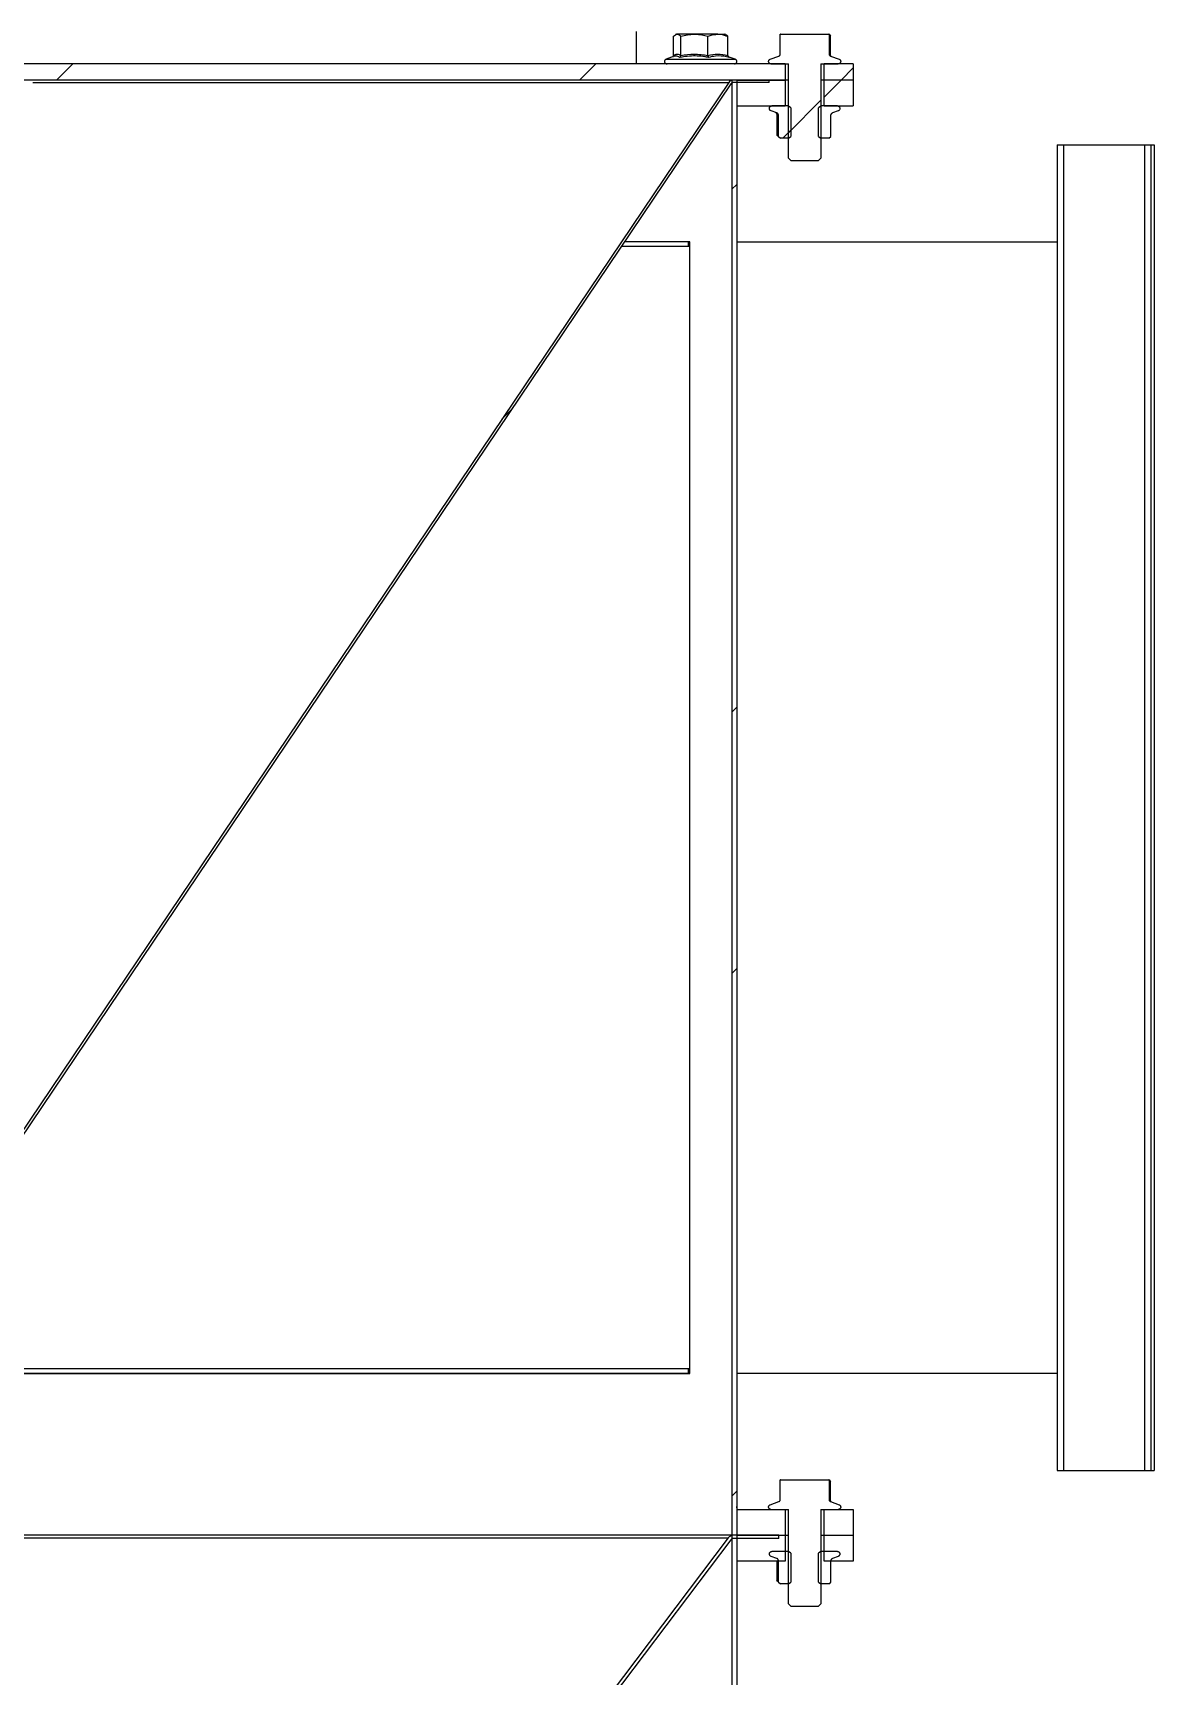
# Model space of a CAD drawing. Header units: millimetres. Extents: x 2 to 418, y 2 to 295.
# Drawn here: x 138.49 to 157.74, y 187.81 to 216.04 of the extents above; entities that cross this region are included whole.
import ezdxf

# ---------------------------------------------------------------- set-up
doc = ezdxf.new("R2010")
doc.units = ezdxf.units.MM

msp = doc.modelspace()

# ---------------------------------------------------------------- hatches: boundary and pattern name
at = {"linetype": 'Continuous', "lineweight": 18}
h = msp.add_hatch(dxfattribs=at)
h.set_pattern_fill('ANSI31', style=0)
edge = h.paths.add_edge_path(flags=0)
edge.add_spline(control_points=[(151.1464, 215.5844), (151.1439, 215.5835), (151.1416, 215.5824), (151.1393, 215.581), (151.1353, 215.5787), (151.1317, 215.5755), (151.1287, 215.572), (151.1257, 215.5684), (151.1233, 215.5642), (151.1216, 215.5599), (151.12, 215.5555), (151.1191, 215.5508), (151.119, 215.5461), (151.1189, 215.5415), (151.1196, 215.5367), (151.121, 215.5323), (151.1225, 215.5279), (151.1247, 215.5236), (151.1275, 215.5199), (151.1304, 215.5162), (151.1339, 215.513), (151.1378, 215.5104), (151.1417, 215.5078), (151.1461, 215.5059), (151.1506, 215.5048), (151.1539, 215.504), (151.1573, 215.5036), (151.1606, 215.5036)], knot_values=[0.0000006, 0.0000006, 0.0000006, 0.0000006, 0.0001413, 0.0001413, 0.0001413, 0.0003956, 0.0003956, 0.0003956, 0.00065, 0.00065, 0.00065, 0.0009043, 0.0009043, 0.0009043, 0.0011586, 0.0011586, 0.0011586, 0.0014129, 0.0014129, 0.0014129, 0.0016672, 0.0016672, 0.0016672, 0.0019215, 0.0019215, 0.0019215, 0.002105, 0.002105, 0.002105, 0.002105], weights=[1, 1, 1, 1, 1, 1, 1, 1, 1, 1, 1, 1, 1, 1, 1, 1, 1, 1, 1, 1, 1, 1, 1, 1, 1, 1, 1, 1], degree=3, periodic=0)
edge.add_line((151.1606, 215.5036), (151.4606, 215.5036))
edge.add_line((151.4606, 215.5036), (151.4606, 213.8829))
edge.add_spline(control_points=[(151.4606, 213.8829), (151.4621, 213.8814), (151.4636, 213.8799), (151.4651, 213.8784), (151.479, 213.8646), (151.4928, 213.8507), (151.5066, 213.8369)], knot_values=[0.0120208, 0.0120208, 0.0120208, 0.0120208, 0.012135, 0.012135, 0.012135, 0.0131918, 0.0131918, 0.0131918, 0.0131918], weights=[1, 1, 1, 1, 1, 1, 1], degree=3, periodic=0)
edge.add_line((151.5066, 213.8369), (151.9702, 213.8369))
edge.add_spline(control_points=[(151.9702, 213.8369), (151.9855, 213.8522), (152.0009, 213.8676), (152.0162, 213.8829)], knot_values=[0.0249813, 0.0249813, 0.0249813, 0.0249813, 0.0261504, 0.0261504, 0.0261504, 0.0261504], weights=[1, 1, 1, 1], degree=3, periodic=0)
edge.add_line((152.0162, 213.8829), (152.0162, 215.5036))
edge.add_line((152.0162, 215.5036), (152.3162, 215.5036))
edge.add_spline(control_points=[(152.3162, 215.5036), (152.3175, 215.5036), (152.3188, 215.5036), (152.3201, 215.5038), (152.3248, 215.5042), (152.3294, 215.5054), (152.3336, 215.5074), (152.3379, 215.5093), (152.3418, 215.5121), (152.3452, 215.5153), (152.3485, 215.5185), (152.3514, 215.5224), (152.3535, 215.5266), (152.3555, 215.5308), (152.3569, 215.5353), (152.3575, 215.54), (152.3581, 215.5446), (152.3579, 215.5494), (152.3569, 215.5539), (152.356, 215.5585), (152.3542, 215.563), (152.3518, 215.5669), (152.3493, 215.5709), (152.3462, 215.5745), (152.3426, 215.5775), (152.339, 215.5804), (152.3348, 215.5828), (152.3304, 215.5844)], knot_values=[0.002105, 0.002105, 0.002105, 0.002105, 0.0021759, 0.0021759, 0.0021759, 0.0024302, 0.0024302, 0.0024302, 0.0026845, 0.0026845, 0.0026845, 0.0029388, 0.0029388, 0.0029388, 0.0031931, 0.0031931, 0.0031931, 0.0034475, 0.0034475, 0.0034475, 0.0037018, 0.0037018, 0.0037018, 0.0039561, 0.0039561, 0.0039561, 0.0042098, 0.0042098, 0.0042098, 0.0042098], weights=[1, 1, 1, 1, 1, 1, 1, 1, 1, 1, 1, 1, 1, 1, 1, 1, 1, 1, 1, 1, 1, 1, 1, 1, 1, 1, 1, 1], degree=3, periodic=0)
edge.add_spline(control_points=[(152.3304, 215.5844), (152.2806, 215.6025), (152.2308, 215.6207), (152.1809, 215.6388)], knot_values=[0.0217906, 0.0217906, 0.0217906, 0.0217906, 0.0246551, 0.0246551, 0.0246551, 0.0246551], weights=[1, 1, 1, 1], degree=3, periodic=0)
edge.add_spline(control_points=[(152.1809, 215.6388), (152.1786, 215.6397), (152.1764, 215.6407), (152.1744, 215.642), (152.1712, 215.644), (152.1683, 215.6466), (152.166, 215.6495), (152.1637, 215.6525), (152.1618, 215.6558), (152.1606, 215.6593), (152.1593, 215.6628), (152.1587, 215.6666), (152.1587, 215.6703)], knot_values=[0, 0, 0, 0, 0.0001308, 0.0001308, 0.0001308, 0.0003352, 0.0003352, 0.0003352, 0.0005382, 0.0005382, 0.0005382, 0.0007413, 0.0007413, 0.0007413, 0.0007413], weights=[1, 1, 1, 1, 1, 1, 1, 1, 1, 1, 1, 1, 1], degree=3, periodic=0)
edge.add_line((152.1587, 215.6703), (152.1587, 216.0126))
edge.add_spline(control_points=[(152.1587, 216.0126), (152.1575, 216.0133), (152.1563, 216.014), (152.1551, 216.0147)], knot_values=[0.0020887, 0.0020887, 0.0020887, 0.0020887, 0.0021635, 0.0021635, 0.0021635, 0.0021635], weights=[1, 1, 1, 1], degree=3, periodic=0)
edge.add_line((152.1551, 216.0147), (151.3218, 216.0147))
edge.add_spline(control_points=[(151.3218, 216.0147), (151.3206, 216.014), (151.3194, 216.0133), (151.3182, 216.0126)], knot_values=[0.0000004, 0.0000004, 0.0000004, 0.0000004, 0.000075, 0.000075, 0.000075, 0.000075], weights=[1, 1, 1, 1], degree=3, periodic=0)
edge.add_line((151.3182, 216.0126), (151.3182, 215.6704))
edge.add_spline(control_points=[(151.3182, 215.6704), (151.3182, 215.6681), (151.3179, 215.6658), (151.3175, 215.6636), (151.3167, 215.6599), (151.3153, 215.6563), (151.3133, 215.6531), (151.3113, 215.6498), (151.3088, 215.6469), (151.3058, 215.6445), (151.3029, 215.6421), (151.2995, 215.6401), (151.2959, 215.6388)], knot_values=[0, 0, 0, 0, 0.0001222, 0.0001222, 0.0001222, 0.0003281, 0.0003281, 0.0003281, 0.000535, 0.000535, 0.000535, 0.0007419, 0.0007419, 0.0007419, 0.0007419], weights=[1, 1, 1, 1, 1, 1, 1, 1, 1, 1, 1, 1, 1], degree=3, periodic=0)
edge.add_spline(control_points=[(151.2959, 215.6388), (151.2461, 215.6207), (151.1962, 215.6025), (151.1464, 215.5844)], knot_values=[0.0419093, 0.0419093, 0.0419093, 0.0419093, 0.0448764, 0.0448764, 0.0448764, 0.0448764], weights=[1, 1, 1, 1], degree=3, periodic=0)
h = msp.add_hatch(dxfattribs=at)
h.set_pattern_fill('ANSI32', angle=3e-322, style=0)
h.paths.add_polyline_path([(151.4051, 215.2258), (151.4051, 215.5036), (137.9051, 215.5036), (137.9051, 215.2258)], flags=0)
h = msp.add_hatch(dxfattribs=at)
h.set_pattern_fill('ANSI32', angle=3e-322, style=0)
h.paths.add_polyline_path([(152.5718, 215.2258), (152.5718, 215.5036), (152.0718, 215.5036), (152.0718, 215.2258)], flags=0)
h = msp.add_hatch(dxfattribs=at)
h.set_pattern_fill('ANSI32', style=0)
edge = h.paths.add_edge_path(flags=0)
edge.add_line((151.1273, 215.2258), (150.508, 215.2258))
edge.add_arc((150.508, 215.1369), 0.0889, 90, 146.05394)
edge.add_line((150.4342, 215.1865), (134.3801, 191.3369))
edge.add_line((134.3801, 191.3369), (134.417, 191.3121))
edge.add_line((134.417, 191.3121), (150.4711, 215.1617))
edge.add_arc((150.508, 215.1369), 0.0444, 90, 146.05394, ccw=False)
edge.add_line((150.508, 215.1814), (151.1273, 215.1814))
edge.add_line((151.1273, 215.1814), (151.1273, 215.2258))
h = msp.add_hatch(dxfattribs=at)
h.set_pattern_fill('ANSI32', style=0)
h.paths.add_polyline_path([(150.5718, 190.2258), (150.5718, 215.2258), (150.4884, 215.2258), (150.4884, 190.2258)], flags=0)
h = msp.add_hatch(dxfattribs=at)
h.set_pattern_fill('ANSI32', style=0)
h.paths.add_polyline_path([(151.4051, 215.2258), (150.5718, 215.2258), (150.5718, 214.7814), (151.4051, 214.7814)], flags=0)
h = msp.add_hatch(dxfattribs=at)
h.set_pattern_fill('ANSI32', style=0)
h.paths.add_polyline_path([(152.5718, 214.7814), (152.5718, 215.2258), (152.0718, 215.2258), (152.0718, 214.7814)], flags=0)
h = msp.add_hatch(dxfattribs=at)
h.set_pattern_fill('ANSI31', style=0)
edge = h.paths.add_edge_path(flags=0)
edge.add_spline(control_points=[(151.2627, 214.661), (151.2658, 214.6599), (151.2688, 214.6584), (151.2715, 214.6566), (151.2747, 214.6543), (151.2777, 214.6516), (151.2801, 214.6485), (151.2824, 214.6456), (151.2842, 214.6423), (151.2855, 214.6388), (151.2867, 214.6353), (151.2874, 214.6316), (151.2874, 214.6279)], knot_values=[0, 0, 0, 0, 0.0001774, 0.0001774, 0.0001774, 0.0003903, 0.0003903, 0.0003903, 0.0005907, 0.0005907, 0.0005907, 0.0007919, 0.0007919, 0.0007919, 0.0007919], weights=[1, 1, 1, 1, 1, 1, 1, 1, 1, 1, 1, 1, 1], degree=3, periodic=0)
edge.add_line((151.2874, 214.6279), (151.2874, 214.2554))
edge.add_spline(control_points=[(151.2874, 214.2554), (151.2989, 214.2455), (151.3103, 214.2357), (151.3218, 214.2258)], knot_values=[0.0000003, 0.0000003, 0.0000003, 0.0000003, 0.0008165, 0.0008165, 0.0008165, 0.0008165], weights=[1, 1, 1, 1], degree=3, periodic=0)
edge.add_line((151.3218, 214.2258), (151.4606, 214.2258))
edge.add_spline(control_points=[(151.4606, 214.2258), (151.4745, 214.2355), (151.4884, 214.2452), (151.5023, 214.255)], knot_values=[0.0117234, 0.0117234, 0.0117234, 0.0117234, 0.012639, 0.012639, 0.012639, 0.012639], weights=[1, 1, 1, 1], degree=3, periodic=0)
edge.add_line((151.5023, 214.255), (151.5023, 214.7508))
edge.add_spline(control_points=[(151.5023, 214.7508), (151.4884, 214.7605), (151.4745, 214.7702), (151.4606, 214.7799)], knot_values=[0.0229711, 0.0229711, 0.0229711, 0.0229711, 0.0238791, 0.0238791, 0.0238791, 0.0238791], weights=[1, 1, 1, 1], degree=3, periodic=0)
edge.add_line((151.4606, 214.7799), (151.4606, 214.7814))
edge.add_line((151.4606, 214.7814), (151.1758, 214.7814))
edge.add_spline(control_points=[(151.1758, 214.7814), (151.1745, 214.7814), (151.1731, 214.7813), (151.1718, 214.7812), (151.167, 214.7807), (151.1622, 214.7794), (151.1578, 214.7774), (151.1535, 214.7754), (151.1494, 214.7726), (151.1459, 214.7693), (151.1425, 214.7659), (151.1396, 214.7619), (151.1374, 214.7576), (151.1353, 214.7533), (151.1338, 214.7486), (151.1332, 214.7438), (151.1326, 214.7391), (151.1328, 214.7341), (151.1338, 214.7294), (151.1348, 214.7247), (151.1366, 214.7201), (151.1391, 214.716), (151.1417, 214.7119), (151.1449, 214.7082), (151.1486, 214.7051), (151.1523, 214.7021), (151.1566, 214.6997), (151.1611, 214.698)], knot_values=[0.0021704, 0.0021704, 0.0021704, 0.0021704, 0.0022435, 0.0022435, 0.0022435, 0.0025057, 0.0025057, 0.0025057, 0.0027679, 0.0027679, 0.0027679, 0.0030302, 0.0030302, 0.0030302, 0.0032924, 0.0032924, 0.0032924, 0.0035546, 0.0035546, 0.0035546, 0.0038168, 0.0038168, 0.0038168, 0.0040791, 0.0040791, 0.0040791, 0.0043407, 0.0043407, 0.0043407, 0.0043407], weights=[1, 1, 1, 1, 1, 1, 1, 1, 1, 1, 1, 1, 1, 1, 1, 1, 1, 1, 1, 1, 1, 1, 1, 1, 1, 1, 1, 1], degree=3, periodic=0)
edge.add_spline(control_points=[(151.1611, 214.698), (151.195, 214.6857), (151.2289, 214.6734), (151.2627, 214.661)], knot_values=[0.021237, 0.021237, 0.021237, 0.021237, 0.023183, 0.023183, 0.023183, 0.023183], weights=[1, 1, 1, 1], degree=3, periodic=0)
h = msp.add_hatch(dxfattribs=at)
h.set_pattern_fill('ANSI31', style=0)
edge = h.paths.add_edge_path(flags=0)
edge.add_spline(control_points=[(152.1894, 214.6278), (152.1894, 214.6295), (152.1895, 214.6312), (152.1898, 214.6328), (152.1904, 214.6369), (152.1919, 214.641), (152.194, 214.6446), (152.1962, 214.6483), (152.1992, 214.6518), (152.2026, 214.6545), (152.206, 214.6573), (152.21, 214.6595), (152.2141, 214.661)], knot_values=[0, 0, 0, 0, 0.0000896, 0.0000896, 0.0000896, 0.0003178, 0.0003178, 0.0003178, 0.0005585, 0.0005585, 0.0005585, 0.0007985, 0.0007985, 0.0007985, 0.0007985], weights=[1, 1, 1, 1, 1, 1, 1, 1, 1, 1, 1, 1, 1], degree=3, periodic=0)
edge.add_spline(control_points=[(152.2141, 214.661), (152.248, 214.6734), (152.2818, 214.6857), (152.3157, 214.698)], knot_values=[0.0417317, 0.0417317, 0.0417317, 0.0417317, 0.043748, 0.043748, 0.043748, 0.043748], weights=[1, 1, 1, 1], degree=3, periodic=0)
edge.add_spline(control_points=[(152.3157, 214.698), (152.3182, 214.6989), (152.3207, 214.7001), (152.323, 214.7015), (152.3271, 214.7039), (152.3309, 214.7071), (152.334, 214.7108), (152.3371, 214.7145), (152.3395, 214.7188), (152.3412, 214.7233), (152.3429, 214.7278), (152.3439, 214.7327), (152.344, 214.7375), (152.3441, 214.7423), (152.3433, 214.7472), (152.3419, 214.7517), (152.3404, 214.7563), (152.3381, 214.7607), (152.3351, 214.7645), (152.3322, 214.7683), (152.3286, 214.7717), (152.3246, 214.7743), (152.3206, 214.777), (152.316, 214.7789), (152.3114, 214.7801), (152.308, 214.7809), (152.3045, 214.7814), (152.301, 214.7814)], knot_values=[0.0000006, 0.0000006, 0.0000006, 0.0000006, 0.0001457, 0.0001457, 0.0001457, 0.0004079, 0.0004079, 0.0004079, 0.0006701, 0.0006701, 0.0006701, 0.0009324, 0.0009324, 0.0009324, 0.0011946, 0.0011946, 0.0011946, 0.0014568, 0.0014568, 0.0014568, 0.001719, 0.001719, 0.001719, 0.0019813, 0.0019813, 0.0019813, 0.0021704, 0.0021704, 0.0021704, 0.0021704], weights=[1, 1, 1, 1, 1, 1, 1, 1, 1, 1, 1, 1, 1, 1, 1, 1, 1, 1, 1, 1, 1, 1, 1, 1, 1, 1, 1, 1], degree=3, periodic=0)
edge.add_line((152.301, 214.7814), (152.0162, 214.7814))
edge.add_line((152.0162, 214.7814), (152.0162, 214.7799))
edge.add_spline(control_points=[(152.0162, 214.7799), (152.0023, 214.7702), (151.9884, 214.7605), (151.9745, 214.7508)], knot_values=[0.0117226, 0.0117226, 0.0117226, 0.0117226, 0.0126381, 0.0126381, 0.0126381, 0.0126381], weights=[1, 1, 1, 1], degree=3, periodic=0)
edge.add_line((151.9745, 214.7508), (151.9745, 214.255))
edge.add_spline(control_points=[(151.9745, 214.255), (151.9884, 214.2452), (152.0023, 214.2355), (152.0162, 214.2258)], knot_values=[0.022972, 0.022972, 0.022972, 0.022972, 0.0238799, 0.0238799, 0.0238799, 0.0238799], weights=[1, 1, 1, 1], degree=3, periodic=0)
edge.add_line((152.0162, 214.2258), (152.1551, 214.2258))
edge.add_spline(control_points=[(152.1551, 214.2258), (152.1665, 214.2357), (152.178, 214.2455), (152.1894, 214.2554)], knot_values=[0.0000003, 0.0000003, 0.0000003, 0.0000003, 0.0008156, 0.0008156, 0.0008156, 0.0008156], weights=[1, 1, 1, 1], degree=3, periodic=0)
edge.add_line((152.1894, 214.2554), (152.1894, 214.6278))
h = msp.add_hatch(dxfattribs=at)
h.set_pattern_fill('ANSI31', style=0)
edge = h.paths.add_edge_path(flags=0)
edge.add_spline(control_points=[(151.1464, 190.7511), (151.1439, 190.7502), (151.1416, 190.749), (151.1393, 190.7477), (151.1353, 190.7453), (151.1317, 190.7422), (151.1287, 190.7386), (151.1257, 190.7351), (151.1233, 190.7309), (151.1216, 190.7265), (151.12, 190.7222), (151.1191, 190.7175), (151.119, 190.7128), (151.1189, 190.7081), (151.1196, 190.7034), (151.121, 190.699), (151.1225, 190.6945), (151.1247, 190.6903), (151.1275, 190.6866), (151.1304, 190.6829), (151.1339, 190.6796), (151.1378, 190.6771), (151.1417, 190.6745), (151.1461, 190.6726), (151.1506, 190.6715), (151.1539, 190.6707), (151.1573, 190.6702), (151.1606, 190.6702)], knot_values=[0.0000006, 0.0000006, 0.0000006, 0.0000006, 0.0001413, 0.0001413, 0.0001413, 0.0003956, 0.0003956, 0.0003956, 0.00065, 0.00065, 0.00065, 0.0009043, 0.0009043, 0.0009043, 0.0011586, 0.0011586, 0.0011586, 0.0014129, 0.0014129, 0.0014129, 0.0016672, 0.0016672, 0.0016672, 0.0019215, 0.0019215, 0.0019215, 0.002105, 0.002105, 0.002105, 0.002105], weights=[1, 1, 1, 1, 1, 1, 1, 1, 1, 1, 1, 1, 1, 1, 1, 1, 1, 1, 1, 1, 1, 1, 1, 1, 1, 1, 1, 1], degree=3, periodic=0)
edge.add_line((151.1606, 190.6702), (151.4606, 190.6702))
edge.add_line((151.4606, 190.6702), (151.4606, 189.0496))
edge.add_spline(control_points=[(151.4606, 189.0496), (151.4621, 189.0481), (151.4636, 189.0466), (151.4651, 189.0451), (151.479, 189.0313), (151.4928, 189.0174), (151.5066, 189.0036)], knot_values=[0.0120208, 0.0120208, 0.0120208, 0.0120208, 0.012135, 0.012135, 0.012135, 0.0131918, 0.0131918, 0.0131918, 0.0131918], weights=[1, 1, 1, 1, 1, 1, 1], degree=3, periodic=0)
edge.add_line((151.5066, 189.0036), (151.9702, 189.0036))
edge.add_spline(control_points=[(151.9702, 189.0036), (151.9855, 189.0189), (152.0009, 189.0342), (152.0162, 189.0496)], knot_values=[0.0249813, 0.0249813, 0.0249813, 0.0249813, 0.0261504, 0.0261504, 0.0261504, 0.0261504], weights=[1, 1, 1, 1], degree=3, periodic=0)
edge.add_line((152.0162, 189.0496), (152.0162, 190.6702))
edge.add_line((152.0162, 190.6702), (152.3162, 190.6702))
edge.add_spline(control_points=[(152.3162, 190.6702), (152.3175, 190.6702), (152.3188, 190.6703), (152.3201, 190.6704), (152.3248, 190.6709), (152.3294, 190.6721), (152.3336, 190.6741), (152.3379, 190.676), (152.3418, 190.6787), (152.3452, 190.682), (152.3485, 190.6852), (152.3514, 190.6891), (152.3535, 190.6932), (152.3555, 190.6974), (152.3569, 190.702), (152.3575, 190.7066), (152.3581, 190.7113), (152.3579, 190.716), (152.3569, 190.7206), (152.356, 190.7252), (152.3542, 190.7296), (152.3518, 190.7336), (152.3493, 190.7376), (152.3462, 190.7412), (152.3426, 190.7442), (152.339, 190.7471), (152.3348, 190.7495), (152.3304, 190.7511)], knot_values=[0.002105, 0.002105, 0.002105, 0.002105, 0.0021759, 0.0021759, 0.0021759, 0.0024302, 0.0024302, 0.0024302, 0.0026845, 0.0026845, 0.0026845, 0.0029388, 0.0029388, 0.0029388, 0.0031931, 0.0031931, 0.0031931, 0.0034475, 0.0034475, 0.0034475, 0.0037018, 0.0037018, 0.0037018, 0.0039561, 0.0039561, 0.0039561, 0.0042098, 0.0042098, 0.0042098, 0.0042098], weights=[1, 1, 1, 1, 1, 1, 1, 1, 1, 1, 1, 1, 1, 1, 1, 1, 1, 1, 1, 1, 1, 1, 1, 1, 1, 1, 1, 1], degree=3, periodic=0)
edge.add_spline(control_points=[(152.3304, 190.7511), (152.2806, 190.7692), (152.2308, 190.7873), (152.1809, 190.8055)], knot_values=[0.0217906, 0.0217906, 0.0217906, 0.0217906, 0.0246551, 0.0246551, 0.0246551, 0.0246551], weights=[1, 1, 1, 1], degree=3, periodic=0)
edge.add_spline(control_points=[(152.1809, 190.8055), (152.1786, 190.8063), (152.1764, 190.8074), (152.1744, 190.8087), (152.1712, 190.8107), (152.1683, 190.8133), (152.166, 190.8162), (152.1637, 190.8191), (152.1618, 190.8225), (152.1606, 190.826), (152.1593, 190.8295), (152.1587, 190.8333), (152.1587, 190.837)], knot_values=[0, 0, 0, 0, 0.0001308, 0.0001308, 0.0001308, 0.0003352, 0.0003352, 0.0003352, 0.0005382, 0.0005382, 0.0005382, 0.0007413, 0.0007413, 0.0007413, 0.0007413], weights=[1, 1, 1, 1, 1, 1, 1, 1, 1, 1, 1, 1, 1], degree=3, periodic=0)
edge.add_line((152.1587, 190.837), (152.1587, 191.1793))
edge.add_spline(control_points=[(152.1587, 191.1793), (152.1575, 191.18), (152.1563, 191.1807), (152.1551, 191.1814)], knot_values=[0.0020887, 0.0020887, 0.0020887, 0.0020887, 0.0021635, 0.0021635, 0.0021635, 0.0021635], weights=[1, 1, 1, 1], degree=3, periodic=0)
edge.add_line((152.1551, 191.1814), (151.3218, 191.1814))
edge.add_spline(control_points=[(151.3218, 191.1814), (151.3206, 191.1807), (151.3194, 191.18), (151.3182, 191.1793)], knot_values=[0.0000004, 0.0000004, 0.0000004, 0.0000004, 0.000075, 0.000075, 0.000075, 0.000075], weights=[1, 1, 1, 1], degree=3, periodic=0)
edge.add_line((151.3182, 191.1793), (151.3182, 190.837))
edge.add_spline(control_points=[(151.3182, 190.837), (151.3182, 190.8348), (151.3179, 190.8325), (151.3175, 190.8303), (151.3167, 190.8266), (151.3153, 190.823), (151.3133, 190.8197), (151.3113, 190.8165), (151.3088, 190.8135), (151.3058, 190.8111), (151.3029, 190.8087), (151.2995, 190.8068), (151.2959, 190.8055)], knot_values=[0, 0, 0, 0, 0.0001222, 0.0001222, 0.0001222, 0.0003281, 0.0003281, 0.0003281, 0.000535, 0.000535, 0.000535, 0.0007419, 0.0007419, 0.0007419, 0.0007419], weights=[1, 1, 1, 1, 1, 1, 1, 1, 1, 1, 1, 1, 1], degree=3, periodic=0)
edge.add_spline(control_points=[(151.2959, 190.8055), (151.2461, 190.7874), (151.1962, 190.7692), (151.1464, 190.7511)], knot_values=[0.0419093, 0.0419093, 0.0419093, 0.0419093, 0.0448764, 0.0448764, 0.0448764, 0.0448764], weights=[1, 1, 1, 1], degree=3, periodic=0)
h = msp.add_hatch(dxfattribs=at)
h.set_pattern_fill('ANSI32', style=0)
h.paths.add_polyline_path([(151.4051, 190.6702), (150.5718, 190.6702), (150.5718, 190.2258), (151.4051, 190.2258)], flags=0)
h = msp.add_hatch(dxfattribs=at)
h.set_pattern_fill('ANSI32', style=0)
h.paths.add_polyline_path([(152.5718, 190.2258), (152.5718, 190.6702), (152.0718, 190.6702), (152.0718, 190.2258)], flags=0)
h = msp.add_hatch(dxfattribs=at)
h.set_pattern_fill('ANSI32', style=0)
edge = h.paths.add_edge_path(flags=0)
edge.add_line((140.1273, 175.6702), (139.6285, 175.6702))
edge.add_arc((139.6285, 175.7258), 0.0556, 142.88688, 270, ccw=False)
edge.add_line((139.5842, 175.7593), (150.4716, 190.1482))
edge.add_arc((150.5159, 190.1147), 0.0556, 90, 142.88688, ccw=False)
edge.add_line((150.5159, 190.1702), (151.294, 190.1702))
edge.add_line((151.294, 190.1702), (151.294, 190.2258))
edge.add_line((151.294, 190.2258), (150.5159, 190.2258))
edge.add_arc((150.5159, 190.1147), 0.1111, 90, 142.88688)
edge.add_line((150.4273, 190.1817), (139.5399, 175.7928))
edge.add_arc((139.6285, 175.7258), 0.1111, 142.88688, 270)
edge.add_line((139.6285, 175.6147), (140.1273, 175.6147))
edge.add_line((140.1273, 175.6147), (140.1273, 175.6702))
h = msp.add_hatch(dxfattribs=at)
h.set_pattern_fill('ANSI32', style=0)
h.paths.add_polyline_path([(150.5718, 190.2258), (150.4884, 190.2258), (150.4884, 152.7258), (150.5718, 152.7258)], flags=0)
h = msp.add_hatch(dxfattribs=at)
h.set_pattern_fill('ANSI32', style=0)
h.paths.add_polyline_path([(151.4051, 190.2258), (150.5718, 190.2258), (150.5718, 189.7814), (151.4051, 189.7814)], flags=0)
h = msp.add_hatch(dxfattribs=at)
h.set_pattern_fill('ANSI32', style=0)
h.paths.add_polyline_path([(152.5718, 189.7814), (152.5718, 190.2258), (152.0718, 190.2258), (152.0718, 189.7814)], flags=0)
h = msp.add_hatch(dxfattribs=at)
h.set_pattern_fill('ANSI31', style=0)
edge = h.paths.add_edge_path(flags=0)
edge.add_spline(control_points=[(151.2627, 189.8277), (151.2658, 189.8266), (151.2688, 189.8251), (151.2715, 189.8232), (151.2747, 189.821), (151.2777, 189.8183), (151.2801, 189.8152), (151.2824, 189.8123), (151.2842, 189.809), (151.2855, 189.8055), (151.2867, 189.802), (151.2874, 189.7982), (151.2874, 189.7945)], knot_values=[0, 0, 0, 0, 0.0001774, 0.0001774, 0.0001774, 0.0003903, 0.0003903, 0.0003903, 0.0005907, 0.0005907, 0.0005907, 0.0007919, 0.0007919, 0.0007919, 0.0007919], weights=[1, 1, 1, 1, 1, 1, 1, 1, 1, 1, 1, 1, 1], degree=3, periodic=0)
edge.add_line((151.2874, 189.7945), (151.2874, 189.4221))
edge.add_spline(control_points=[(151.2874, 189.4221), (151.2989, 189.4122), (151.3103, 189.4023), (151.3218, 189.3925)], knot_values=[0.0000003, 0.0000003, 0.0000003, 0.0000003, 0.0008165, 0.0008165, 0.0008165, 0.0008165], weights=[1, 1, 1, 1], degree=3, periodic=0)
edge.add_line((151.3218, 189.3925), (151.4606, 189.3925))
edge.add_spline(control_points=[(151.4606, 189.3925), (151.4745, 189.4022), (151.4884, 189.4119), (151.5023, 189.4216)], knot_values=[0.0117234, 0.0117234, 0.0117234, 0.0117234, 0.012639, 0.012639, 0.012639, 0.012639], weights=[1, 1, 1, 1], degree=3, periodic=0)
edge.add_line((151.5023, 189.4216), (151.5023, 189.9174))
edge.add_spline(control_points=[(151.5023, 189.9174), (151.4884, 189.9272), (151.4745, 189.9369), (151.4606, 189.9466)], knot_values=[0.0229711, 0.0229711, 0.0229711, 0.0229711, 0.0238791, 0.0238791, 0.0238791, 0.0238791], weights=[1, 1, 1, 1], degree=3, periodic=0)
edge.add_line((151.4606, 189.9466), (151.4606, 189.948))
edge.add_line((151.4606, 189.948), (151.1758, 189.948))
edge.add_spline(control_points=[(151.1758, 189.948), (151.1745, 189.948), (151.1731, 189.948), (151.1718, 189.9478), (151.167, 189.9474), (151.1622, 189.9461), (151.1578, 189.9441), (151.1535, 189.9421), (151.1494, 189.9393), (151.1459, 189.9359), (151.1425, 189.9326), (151.1396, 189.9286), (151.1374, 189.9243), (151.1353, 189.92), (151.1338, 189.9153), (151.1332, 189.9105), (151.1326, 189.9057), (151.1328, 189.9008), (151.1338, 189.8961), (151.1348, 189.8914), (151.1366, 189.8868), (151.1391, 189.8827), (151.1417, 189.8786), (151.1449, 189.8748), (151.1486, 189.8718), (151.1523, 189.8688), (151.1566, 189.8663), (151.1611, 189.8647)], knot_values=[0.0021704, 0.0021704, 0.0021704, 0.0021704, 0.0022435, 0.0022435, 0.0022435, 0.0025057, 0.0025057, 0.0025057, 0.0027679, 0.0027679, 0.0027679, 0.0030302, 0.0030302, 0.0030302, 0.0032924, 0.0032924, 0.0032924, 0.0035546, 0.0035546, 0.0035546, 0.0038168, 0.0038168, 0.0038168, 0.0040791, 0.0040791, 0.0040791, 0.0043407, 0.0043407, 0.0043407, 0.0043407], weights=[1, 1, 1, 1, 1, 1, 1, 1, 1, 1, 1, 1, 1, 1, 1, 1, 1, 1, 1, 1, 1, 1, 1, 1, 1, 1, 1, 1], degree=3, periodic=0)
edge.add_spline(control_points=[(151.1611, 189.8647), (151.195, 189.8524), (151.2289, 189.84), (151.2627, 189.8277)], knot_values=[0.021237, 0.021237, 0.021237, 0.021237, 0.023183, 0.023183, 0.023183, 0.023183], weights=[1, 1, 1, 1], degree=3, periodic=0)
h = msp.add_hatch(dxfattribs=at)
h.set_pattern_fill('ANSI31', style=0)
edge = h.paths.add_edge_path(flags=0)
edge.add_spline(control_points=[(152.1894, 189.7945), (152.1894, 189.7962), (152.1895, 189.7978), (152.1898, 189.7995), (152.1904, 189.8036), (152.1919, 189.8076), (152.194, 189.8112), (152.1962, 189.815), (152.1992, 189.8184), (152.2026, 189.8212), (152.206, 189.824), (152.21, 189.8262), (152.2141, 189.8277)], knot_values=[0, 0, 0, 0, 0.0000896, 0.0000896, 0.0000896, 0.0003178, 0.0003178, 0.0003178, 0.0005585, 0.0005585, 0.0005585, 0.0007985, 0.0007985, 0.0007985, 0.0007985], weights=[1, 1, 1, 1, 1, 1, 1, 1, 1, 1, 1, 1, 1], degree=3, periodic=0)
edge.add_spline(control_points=[(152.2141, 189.8277), (152.248, 189.84), (152.2818, 189.8524), (152.3157, 189.8647)], knot_values=[0.0417317, 0.0417317, 0.0417317, 0.0417317, 0.043748, 0.043748, 0.043748, 0.043748], weights=[1, 1, 1, 1], degree=3, periodic=0)
edge.add_spline(control_points=[(152.3157, 189.8647), (152.3182, 189.8656), (152.3207, 189.8668), (152.323, 189.8681), (152.3271, 189.8706), (152.3309, 189.8738), (152.334, 189.8775), (152.3371, 189.8812), (152.3395, 189.8855), (152.3412, 189.89), (152.3429, 189.8945), (152.3439, 189.8993), (152.344, 189.9041), (152.3441, 189.9089), (152.3433, 189.9138), (152.3419, 189.9184), (152.3404, 189.923), (152.3381, 189.9273), (152.3351, 189.9312), (152.3322, 189.935), (152.3286, 189.9383), (152.3246, 189.941), (152.3206, 189.9436), (152.316, 189.9456), (152.3114, 189.9468), (152.308, 189.9476), (152.3045, 189.948), (152.301, 189.948)], knot_values=[0.0000006, 0.0000006, 0.0000006, 0.0000006, 0.0001457, 0.0001457, 0.0001457, 0.0004079, 0.0004079, 0.0004079, 0.0006701, 0.0006701, 0.0006701, 0.0009324, 0.0009324, 0.0009324, 0.0011946, 0.0011946, 0.0011946, 0.0014568, 0.0014568, 0.0014568, 0.001719, 0.001719, 0.001719, 0.0019813, 0.0019813, 0.0019813, 0.0021704, 0.0021704, 0.0021704, 0.0021704], weights=[1, 1, 1, 1, 1, 1, 1, 1, 1, 1, 1, 1, 1, 1, 1, 1, 1, 1, 1, 1, 1, 1, 1, 1, 1, 1, 1, 1], degree=3, periodic=0)
edge.add_line((152.301, 189.948), (152.0162, 189.948))
edge.add_line((152.0162, 189.948), (152.0162, 189.9466))
edge.add_spline(control_points=[(152.0162, 189.9466), (152.0023, 189.9369), (151.9884, 189.9272), (151.9745, 189.9174)], knot_values=[0.0117226, 0.0117226, 0.0117226, 0.0117226, 0.0126381, 0.0126381, 0.0126381, 0.0126381], weights=[1, 1, 1, 1], degree=3, periodic=0)
edge.add_line((151.9745, 189.9174), (151.9745, 189.4216))
edge.add_spline(control_points=[(151.9745, 189.4216), (151.9884, 189.4119), (152.0023, 189.4022), (152.0162, 189.3925)], knot_values=[0.022972, 0.022972, 0.022972, 0.022972, 0.0238799, 0.0238799, 0.0238799, 0.0238799], weights=[1, 1, 1, 1], degree=3, periodic=0)
edge.add_line((152.0162, 189.3925), (152.1551, 189.3925))
edge.add_spline(control_points=[(152.1551, 189.3925), (152.1665, 189.4023), (152.178, 189.4122), (152.1894, 189.422)], knot_values=[0.0000003, 0.0000003, 0.0000003, 0.0000003, 0.0008156, 0.0008156, 0.0008156, 0.0008156], weights=[1, 1, 1, 1], degree=3, periodic=0)
edge.add_line((152.1894, 189.422), (152.1894, 189.7945))

# ---------------------------------------------------------------- linework, layer by layer
at = {"color": 7, "linetype": 'Continuous', "lineweight": 25}
for p, q in [((148.8439, 216.0591), (148.8439, 215.5036)), ((149.4891, 215.6496), (149.4891, 215.9775)), ((149.5372, 216.0147), (149.5221, 216.006)), ((149.5514, 216.0147), (149.5372, 216.0147)), ((149.846, 216.0147), (149.5514, 216.0147)), ((149.6136, 215.6496), (149.6136, 215.9775)), ((150.2485, 216.0147), (149.846, 216.0147)), ((150.0784, 215.6496), (150.0784, 215.9775)), ((150.2485, 216.0147), (150.3705, 216.0147)), ((150.3856, 216.006), (150.3705, 216.0147)), ((150.4186, 215.6496), (150.4186, 215.9775)), ((151.3218, 216.0147), (151.3182, 216.0126)), ((151.3182, 215.6704), (151.3182, 216.0126)), ((151.3218, 216.0147), (152.1551, 216.0147)), ((152.1587, 216.0126), (152.1551, 216.0147)), ((152.1587, 216.0126), (152.1587, 215.6703)), ((152.1587, 216.0126), (152.1829, 215.9775)), ((152.1829, 215.6496), (152.1829, 215.9775)), ((151.4051, 215.5036), (137.9051, 215.5036)), ((149.4987, 215.6342), (149.3618, 215.5844)), ((150.5459, 215.5844), (150.4272, 215.6276)), ((151.1464, 215.5844), (151.2959, 215.6388)), ((151.1606, 215.5036), (151.4606, 215.5036)), ((151.4051, 215.5036), (151.4051, 215.2258)), ((151.4606, 213.8829), (151.4606, 215.5036)), ((152.0162, 215.5036), (152.3162, 215.5036)), ((152.0162, 215.5036), (152.0162, 213.8829)), ((152.0718, 215.2258), (152.0718, 215.5036)), ((152.5718, 215.5036), (152.0718, 215.5036)), ((152.1587, 215.6703), (152.1829, 215.6496)), ((152.1809, 215.6388), (152.3304, 215.5844)), ((152.5718, 215.5036), (152.5718, 215.2258)), ((150.4342, 215.1865), (134.3801, 191.3369)), ((150.4711, 215.1617), (134.417, 191.3121)), ((151.4051, 215.2258), (137.9051, 215.2258)), ((150.4884, 215.2258), (150.4884, 190.2258)), ((150.5718, 215.2258), (150.4884, 215.2258)), ((151.1273, 215.2258), (150.508, 215.2258)), ((151.1273, 215.1814), (150.508, 215.1814)), ((150.5718, 215.2258), (150.5718, 214.7814)), ((150.5718, 215.2258), (151.4051, 215.2258)), ((150.5718, 215.2258), (150.5718, 190.2258)), ((151.1273, 215.1814), (151.1273, 215.2258)), ((151.4606, 215.2258), (151.4051, 215.2258)), ((151.4051, 215.2258), (151.4051, 214.7814)), ((152.0718, 215.2258), (152.0162, 215.2258)), ((152.5718, 215.2258), (152.0718, 215.2258)), ((152.0718, 214.7814), (152.0718, 215.2258)), ((152.5718, 215.2258), (152.5718, 214.7814)), ((150.5718, 214.7814), (151.4051, 214.7814)), ((151.2627, 214.661), (151.1611, 214.698)), ((151.4606, 214.7814), (151.1758, 214.7814)), ((151.2874, 214.6279), (151.2614, 214.6382)), ((151.2614, 214.6382), (151.2614, 214.2814)), ((151.2874, 214.2554), (151.2874, 214.6279)), ((151.4606, 214.7799), (151.4606, 214.7814)), ((151.5023, 214.7508), (151.4606, 214.7799)), ((151.5023, 214.7508), (151.5023, 214.255)), ((152.0162, 214.7799), (151.9745, 214.7508)), ((151.9745, 214.255), (151.9745, 214.7508)), ((152.0162, 214.7814), (152.0162, 214.7799)), ((152.301, 214.7814), (152.0162, 214.7814)), ((152.0718, 214.7814), (152.5718, 214.7814)), ((152.1894, 214.2554), (152.1894, 214.6278)), ((152.3157, 214.698), (152.2141, 214.661)), ((151.2874, 214.2554), (151.3218, 214.2258)), ((151.4606, 214.2258), (151.3218, 214.2258)), ((151.4606, 214.2258), (151.5023, 214.255)), ((151.9745, 214.255), (152.0162, 214.2258)), ((152.1551, 214.2258), (152.0162, 214.2258)), ((152.1551, 214.2258), (152.1894, 214.2554)), ((156.0718, 214.1147), (156.0718, 191.3369)), ((156.0718, 214.1147), (156.1829, 214.1147)), ((156.1829, 214.1147), (156.1829, 191.3369)), ((156.1829, 214.1147), (157.5718, 214.1147)), ((157.5718, 214.1147), (157.5718, 191.3369)), ((157.5718, 214.1147), (157.6829, 214.1147)), ((157.6829, 214.1147), (157.6829, 191.3369)), ((157.6829, 214.1147), (157.7384, 214.1147)), ((157.7384, 214.1147), (157.7384, 191.3369)), ((151.5066, 213.8369), (151.4606, 213.8829)), ((151.9702, 213.8369), (151.5066, 213.8369)), ((152.0162, 213.8829), (151.9702, 213.8369)), ((149.7455, 212.3647), (148.5883, 212.3647)), ((149.7674, 212.448), (148.6444, 212.448)), ((149.7455, 212.448), (148.6444, 212.448)), ((149.7455, 212.3647), (149.7455, 212.448)), ((149.7674, 212.3647), (149.7455, 212.3647)), ((149.7674, 193.0036), (149.7674, 212.448)), ((150.5718, 212.448), (156.0718, 212.448)), ((135.5556, 193.0036), (149.7674, 193.0036)), ((149.7455, 193.0036), (135.5556, 193.0036)), ((149.7455, 193.0869), (135.6117, 193.0869)), ((149.7455, 193.0036), (149.7455, 193.0869)), ((149.7674, 193.0869), (149.7455, 193.0869)), ((156.0718, 193.0036), (150.5718, 193.0036)), ((151.3218, 191.1814), (151.3182, 191.1793)), ((151.3182, 190.837), (151.3182, 191.1793)), ((151.3218, 191.1814), (152.1551, 191.1814)), ((152.1587, 191.1793), (152.1551, 191.1814)), ((152.1587, 191.1793), (152.1587, 190.837)), ((152.1587, 191.1793), (152.1829, 191.1441)), ((152.1829, 190.8163), (152.1829, 191.1441)), ((156.0718, 191.3369), (156.1829, 191.3369)), ((156.1829, 191.3369), (157.5718, 191.3369)), ((157.5718, 191.3369), (157.6829, 191.3369)), ((157.6829, 191.3369), (157.7384, 191.3369)), ((152.1587, 190.837), (152.1829, 190.8163)), ((150.5718, 190.6702), (150.5718, 190.2258)), ((150.5718, 190.6702), (151.4051, 190.6702)), ((151.1464, 190.7511), (151.2959, 190.8055)), ((151.1606, 190.6702), (151.4606, 190.6702)), ((151.4051, 190.6702), (151.4051, 190.2258)), ((151.4606, 189.0496), (151.4606, 190.6702)), ((152.0162, 190.6702), (152.3162, 190.6702)), ((152.0162, 190.6702), (152.0162, 189.0496)), ((152.0718, 190.2258), (152.0718, 190.6702)), ((152.0718, 190.6702), (152.5718, 190.6702)), ((152.1809, 190.8055), (152.3304, 190.7511)), ((152.5718, 190.6702), (152.5718, 190.2258)), ((150.4884, 190.2258), (134.3801, 190.2258)), ((150.4273, 190.1817), (139.5399, 175.7928)), ((150.4716, 190.1482), (139.5842, 175.7593)), ((150.5718, 190.2258), (150.4884, 190.2258)), ((150.4884, 190.2258), (150.4884, 152.7258)), ((151.294, 190.2258), (150.5159, 190.2258)), ((151.294, 190.1702), (150.5159, 190.1702)), ((150.5718, 190.2258), (151.4051, 190.2258)), ((150.5718, 190.2258), (150.5718, 189.7814)), ((150.5718, 190.2258), (150.5718, 152.7258)), ((151.294, 190.1702), (151.294, 190.2258)), ((151.4051, 190.2258), (151.4606, 190.2258)), ((151.4051, 190.2258), (151.4051, 189.7814)), ((152.0162, 190.2258), (152.0718, 190.2258)), ((152.0718, 190.2258), (152.5718, 190.2258)), ((152.0718, 189.7814), (152.0718, 190.2258)), ((152.5718, 190.2258), (152.5718, 189.7814)), ((151.4051, 189.7814), (150.5718, 189.7814)), ((151.2627, 189.8277), (151.1611, 189.8647)), ((151.4606, 189.948), (151.1758, 189.948)), ((151.2614, 189.7814), (151.2614, 189.448)), ((151.2874, 189.4221), (151.2874, 189.7945)), ((151.4606, 189.9466), (151.4606, 189.948)), ((151.5023, 189.9174), (151.4606, 189.9466)), ((151.5023, 189.9174), (151.5023, 189.4216)), ((152.0162, 189.9466), (151.9745, 189.9174)), ((151.9745, 189.4216), (151.9745, 189.9174)), ((152.0162, 189.948), (152.0162, 189.9466)), ((152.301, 189.948), (152.0162, 189.948)), ((152.5718, 189.7814), (152.0718, 189.7814)), ((152.1894, 189.422), (152.1894, 189.7945)), ((152.3157, 189.8647), (152.2141, 189.8277)), ((151.2874, 189.4221), (151.3218, 189.3925)), ((151.4606, 189.3925), (151.3218, 189.3925)), ((151.4606, 189.3925), (151.5023, 189.4216)), ((151.9745, 189.4216), (152.0162, 189.3925)), ((152.1551, 189.3925), (152.0162, 189.3925)), ((152.1551, 189.3925), (152.1894, 189.422)), ((151.5066, 189.0036), (151.4606, 189.0496)), ((151.9702, 189.0036), (151.5066, 189.0036)), ((152.0162, 189.0496), (151.9702, 189.0036))]:
    msp.add_line(p, q, dxfattribs=at)
at = {"color": 8, "linetype": 'Continuous', "lineweight": 25}
for p, q in [((149.3618, 215.5844), (150.3725, 215.5844)), ((150.3725, 215.5844), (150.5459, 215.5844)), ((138.4884, 215.1865), (150.4342, 215.1865)), ((134.3801, 190.1817), (150.4273, 190.1817))]:
    msp.add_line(p, q, dxfattribs=at)
at = {"color": 7, "linetype": 'Continuous', "lineweight": 25}
for centre, radius, start, end in [((149.3761, 215.5452), 0.0417, 110, 270), ((150.5316, 215.5452), 0.0417, 270, 70), ((150.508, 215.1369), 0.0889, 90, 146.05394), ((150.508, 215.1369), 0.0444, 90, 146.05394), ((150.5316, 190.7119), 0.0417, 344.43966, 15.56034), ((150.5159, 190.1147), 0.1111, 90, 142.88688), ((150.5159, 190.1147), 0.0556, 90, 142.88688)]:
    msp.add_arc(centre, radius, start, end, dxfattribs=at)
for points, knots in [([(149.4891, 215.9775), (149.4992, 215.9879), (149.5196, 216.0089), (149.5407, 216.0127), (149.5514, 216.0147)], [0, 0, 0, 0, 0.495458, 1, 1, 1, 1]), ([(149.5514, 216.0147), (149.5528, 216.0146), (149.5739, 216.0141), (149.5945, 215.9951), (149.6136, 215.9775)], [0, 0, 0, 0, 0.0702211, 1, 1, 1, 1]), ([(149.6136, 215.9775), (149.6514, 215.9879), (149.7275, 216.0089), (149.8063, 216.0127), (149.846, 216.0147)], [0, 0, 0, 0, 0.495458, 1, 1, 1, 1]), ([(149.846, 216.0147), (149.8515, 216.0146), (149.93, 216.0141), (150.0069, 215.9951), (150.0784, 215.9775)], [0, 0, 0, 0, 0.0702211, 1, 1, 1, 1]), ([(150.0784, 215.9775), (150.0911, 215.9825), (150.1465, 216.0044), (150.2041, 216.0102), (150.2485, 216.0147)], [0, 0, 0, 0, 0.22936214, 1, 1, 1, 1]), ([(150.2485, 216.0147), (150.2626, 216.0142), (150.3202, 216.0123), (150.3763, 215.9925), (150.4186, 215.9775)], [0, 0, 0, 0, 0.2463063, 1, 1, 1, 1]), ([(150.4186, 215.9775), (150.4085, 215.9891), (150.3975, 216.0017), (150.3862, 216.0051), (150.3852, 216.0054)], [0, 0, 0, 0, 0.916236, 1, 1, 1, 1]), ([(149.4805, 215.6276), (149.481, 215.6281), (149.4841, 215.6311), (149.4878, 215.6387), (149.4887, 215.646), (149.4891, 215.6496)], [0, 0, 0, 0, 0.09540252, 0.54677147, 1, 1, 1, 1]), ([(149.4891, 215.6496), (149.5095, 215.6605), (149.551, 215.6825), (149.5925, 215.6607), (149.6136, 215.6496)], [0, 0, 0, 0, 0.4922436, 1, 1, 1, 1]), ([(149.5106, 215.6374), (149.5102, 215.6375), (149.5065, 215.6382), (149.5027, 215.6353), (149.4993, 215.6326)], [0, 0, 0, 0, 0.1030316, 1, 1, 1, 1]), ([(149.5945, 215.6149), (149.5945, 215.6149), (149.5973, 215.6164), (149.6025, 215.6203), (149.6086, 215.6285), (149.6128, 215.6386), (149.6133, 215.6459), (149.6136, 215.6496)], [0, 0, 0, 0, 0.0061266, 0.2677695, 0.5287437, 0.7638875, 1, 1, 1, 1]), ([(150.0854, 215.6149), (150.0643, 215.6187), (149.9584, 215.6379), (149.7925, 215.6473), (149.6507, 215.6241), (149.5945, 215.6149)], [0, 0, 0, 0, 0.1305234, 0.6552334, 1, 1, 1, 1]), ([(149.6136, 215.6496), (149.6899, 215.6605), (149.8447, 215.6825), (149.9997, 215.6607), (150.0784, 215.6496)], [0, 0, 0, 0, 0.4922436, 1, 1, 1, 1]), ([(150.0784, 215.6496), (150.1342, 215.6605), (150.2476, 215.6825), (150.361, 215.6607), (150.4186, 215.6496)], [0, 0, 0, 0, 0.4922436, 1, 1, 1, 1]), ([(150.0784, 215.6496), (150.0785, 215.6459), (150.0787, 215.6386), (150.0802, 215.6285), (150.0824, 215.6203), (150.0843, 215.6164), (150.0853, 215.6149), (150.0854, 215.6149)], [0, 0, 0, 0, 0.23611253, 0.4712563, 0.73223051, 0.99387337, 1, 1, 1, 1]), ([(150.4447, 215.6149), (150.4291, 215.6187), (150.3507, 215.6379), (150.2286, 215.6473), (150.126, 215.6241), (150.0854, 215.6149)], [0, 0, 0, 0, 0.1305234, 0.6552334, 1, 1, 1, 1]), ([(150.4186, 215.6496), (150.419, 215.6459), (150.4197, 215.6386), (150.4255, 215.6285), (150.4337, 215.6203), (150.4409, 215.6164), (150.4446, 215.6149), (150.4447, 215.6149)], [0, 0, 0, 0, 0.2361125, 0.4712563, 0.7322305, 0.9938734, 1, 1, 1, 1]), ([(151.1606, 215.5036), (151.1573, 215.5038), (151.1492, 215.5044), (151.1374, 215.5098), (151.1269, 215.5194), (151.1203, 215.5321), (151.1182, 215.5462), (151.1209, 215.5602), (151.1281, 215.5724), (151.1373, 215.5805), (151.144, 215.5834), (151.1464, 215.5844)], [0, 0, 0, 0, 0.0871855, 0.2079462, 0.3287068, 0.4494675, 0.5702282, 0.6909889, 0.8117496, 0.9325103, 1, 1, 1, 1]), ([(151.2959, 215.6388), (151.2994, 215.6405), (151.3063, 215.6438), (151.3138, 215.6527), (151.3177, 215.662), (151.318, 215.6681), (151.3182, 215.6704)], [0, 0, 0, 0, 0.2784229, 0.5568924, 0.8340065, 1, 1, 1, 1]), ([(152.1587, 215.6703), (152.1591, 215.6666), (152.1598, 215.6591), (152.1656, 215.6492), (152.173, 215.6423), (152.1787, 215.6398), (152.1809, 215.6388)], [0, 0, 0, 0, 0.2735202, 0.5469669, 0.8222872, 1, 1, 1, 1]), ([(152.1829, 215.6496), (152.1831, 215.6458), (152.1833, 215.6414), (152.1853, 215.6377), (152.1856, 215.6371)], [0, 0, 0, 0, 0.8523846, 1, 1, 1, 1]), ([(152.3304, 215.5844), (152.3347, 215.5824), (152.3432, 215.5783), (152.3524, 215.5673), (152.3577, 215.5541), (152.3583, 215.5399), (152.3542, 215.5262), (152.3457, 215.5147), (152.334, 215.5067), (152.3235, 215.5038), (152.3175, 215.5036), (152.3162, 215.5036)], [0, 0, 0, 0, 0.1205164, 0.2413095, 0.3621027, 0.4828959, 0.603689, 0.7244822, 0.8452754, 0.9660685, 1, 1, 1, 1]), ([(151.1611, 214.698), (151.1568, 214.7001), (151.148, 214.7043), (151.1385, 214.7156), (151.133, 214.7292), (151.1324, 214.7439), (151.1367, 214.758), (151.1454, 214.7699), (151.1575, 214.7781), (151.1683, 214.7811), (151.1745, 214.7813), (151.1758, 214.7814)], [0, 0, 0, 0, 0.1205247, 0.2413179, 0.3621111, 0.4829043, 0.6036975, 0.7244906, 0.8452838, 0.966077, 1, 1, 1, 1]), ([(151.2614, 214.6382), (151.261, 214.6418), (151.2602, 214.6492), (151.2543, 214.6593), (151.2458, 214.6675), (151.2385, 214.6714), (151.2346, 214.6728), (151.2346, 214.6729)], [0, 0, 0, 0, 0.23611253, 0.4712563, 0.73223051, 0.99387337, 1, 1, 1, 1]), ([(151.2874, 214.6279), (151.287, 214.6316), (151.2862, 214.639), (151.2804, 214.649), (151.2724, 214.6567), (151.2657, 214.6597), (151.2627, 214.661)], [0, 0, 0, 0, 0.2535805, 0.5065642, 0.7751962, 1, 1, 1, 1]), ([(152.2141, 214.661), (152.2101, 214.6591), (152.2021, 214.6553), (152.1935, 214.6451), (152.1898, 214.6353), (152.1895, 214.6295), (152.1894, 214.6278)], [0, 0, 0, 0, 0.3003994, 0.6013031, 0.8863244, 1, 1, 1, 1]), ([(152.301, 214.7814), (152.3045, 214.7811), (152.3128, 214.7805), (152.325, 214.775), (152.3358, 214.765), (152.3426, 214.752), (152.3448, 214.7374), (152.342, 214.723), (152.3346, 214.7103), (152.3251, 214.702), (152.3182, 214.6991), (152.3157, 214.698)], [0, 0, 0, 0, 0.0871939, 0.2079546, 0.3287153, 0.449476, 0.5702366, 0.6909973, 0.811758, 0.9325187, 1, 1, 1, 1]), ([(151.2874, 214.2554), (151.2842, 214.2583), (151.2754, 214.2661), (151.2668, 214.2754), (151.2614, 214.2814)], [0, 0, 0, 0, 0.3664849, 1, 1, 1, 1]), ([(151.2959, 190.8055), (151.2994, 190.8072), (151.3063, 190.8105), (151.3138, 190.8194), (151.3177, 190.8287), (151.318, 190.8348), (151.3182, 190.837)], [0, 0, 0, 0, 0.2784229, 0.5568924, 0.8340065, 1, 1, 1, 1]), ([(152.1587, 190.837), (152.1591, 190.8333), (152.1598, 190.8258), (152.1656, 190.8158), (152.173, 190.809), (152.1787, 190.8065), (152.1809, 190.8055)], [0, 0, 0, 0, 0.2735202, 0.5469669, 0.8222872, 1, 1, 1, 1]), ([(151.1606, 190.6702), (151.1573, 190.6705), (151.1492, 190.6711), (151.1374, 190.6764), (151.1269, 190.6861), (151.1203, 190.6987), (151.1182, 190.7128), (151.1209, 190.7268), (151.1281, 190.7391), (151.1373, 190.7472), (151.144, 190.75), (151.1464, 190.7511)], [0, 0, 0, 0, 0.0871855, 0.2079462, 0.3287068, 0.4494675, 0.5702282, 0.6909889, 0.8117496, 0.9325103, 1, 1, 1, 1]), ([(152.1829, 190.8163), (152.1831, 190.8125), (152.1833, 190.8081), (152.1853, 190.8043), (152.1856, 190.8038)], [0, 0, 0, 0, 0.8523846, 1, 1, 1, 1]), ([(152.3304, 190.7511), (152.3347, 190.749), (152.3432, 190.745), (152.3524, 190.734), (152.3577, 190.7208), (152.3583, 190.7065), (152.3542, 190.6929), (152.3457, 190.6814), (152.334, 190.6734), (152.3235, 190.6705), (152.3175, 190.6703), (152.3162, 190.6702)], [0, 0, 0, 0, 0.1205164, 0.2413095, 0.3621027, 0.4828959, 0.603689, 0.7244822, 0.8452754, 0.9660685, 1, 1, 1, 1]), ([(151.1611, 189.8647), (151.1568, 189.8668), (151.148, 189.871), (151.1385, 189.8823), (151.133, 189.8959), (151.1324, 189.9106), (151.1367, 189.9247), (151.1454, 189.9365), (151.1575, 189.9448), (151.1683, 189.9478), (151.1745, 189.948), (151.1758, 189.948)], [0, 0, 0, 0, 0.1205247, 0.2413179, 0.3621111, 0.4829043, 0.6036975, 0.7244906, 0.8452838, 0.966077, 1, 1, 1, 1]), ([(151.2874, 189.7945), (151.287, 189.7982), (151.2862, 189.8057), (151.2804, 189.8157), (151.2724, 189.8234), (151.2657, 189.8264), (151.2627, 189.8277)], [0, 0, 0, 0, 0.2535805, 0.5065642, 0.7751962, 1, 1, 1, 1]), ([(152.2141, 189.8277), (152.2101, 189.8258), (152.2021, 189.822), (152.1935, 189.8118), (152.1898, 189.802), (152.1895, 189.7962), (152.1894, 189.7945)], [0, 0, 0, 0, 0.3003994, 0.6013031, 0.8863244, 1, 1, 1, 1]), ([(152.301, 189.948), (152.3045, 189.9478), (152.3128, 189.9472), (152.325, 189.9416), (152.3358, 189.9317), (152.3426, 189.9186), (152.3448, 189.9041), (152.342, 189.8897), (152.3346, 189.877), (152.3251, 189.8687), (152.3182, 189.8657), (152.3157, 189.8647)], [0, 0, 0, 0, 0.0871939, 0.2079546, 0.3287153, 0.449476, 0.5702366, 0.6909973, 0.811758, 0.9325187, 1, 1, 1, 1]), ([(151.2874, 189.4221), (151.2842, 189.4249), (151.2754, 189.4328), (151.2668, 189.4421), (151.2614, 189.448)], [0, 0, 0, 0, 0.3664849, 1, 1, 1, 1])]:
    msp.add_open_spline(points, degree=3, knots=knots, dxfattribs=at)
at = {"color": 8, "linetype": 'Continuous', "lineweight": 25}
msp.add_open_spline([(149.5945, 215.6149), (149.589, 215.6188), (149.562, 215.6382), (149.5334, 215.6377), (149.5106, 215.6374)], degree=3, knots=[0, 0, 0, 0, 0.2018656, 1, 1, 1, 1], dxfattribs=at)

doc.saveas('drawing.dxf')
